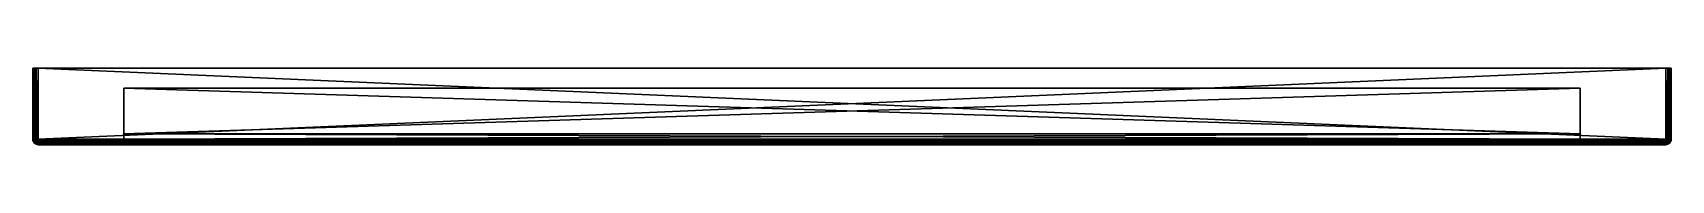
# Model space of a CAD drawing. Header units: centimetres. Extents: x -22.5 to 22.5, y -2.1 to 0.
import ezdxf

# ---------------------------------------------------------------- set-up
doc = ezdxf.new("R2010")
doc.units = ezdxf.units.CM
doc.layers.add('CAB_DOORS', color=31, linetype='Continuous')

msp = doc.modelspace()

# ---------------------------------------------------------------- meshes
at = {"layer": 'CAB_DOORS', "color": 31}
mesh = msp.add_polyface(dxfattribs=at)
corners = [(-22.456, -2.056, 0.044), (-22.475, -2.033, 0.072), (-22.456, 0, 0.044), (-22.489, 0, 0.093), (-22.489, -2.007, 0.093), (-22.494, -1.994, 0.118), (-22.5, 0, 0.15), (-22.497, -1.979, 0.136), (-22.498, -1.972, 0.142), (-22.499, -1.965, 0.146), (-22.5, -1.95, 0.15), (-22.5, -1.957, 0.149), (-22.489, -2.007, 66.207), (-22.475, -2.033, 66.228), (-22.489, 0, 66.207), (-22.456, 0, 66.256), (-22.456, -2.056, 66.256), (-22.5, -1.957, 66.151), (-22.499, -1.965, 66.154), (-22.5, -1.95, 66.15), (-22.5, 0, 66.15), (-22.498, -1.972, 66.158), (-22.497, -1.979, 66.164), (-22.494, -1.994, 66.182)]
mesh.append_faces([[corners[k] for k in face] for face in [(3, 1, 4), (10, 9, 11), (15, 13, 16), (14, 23, 12), (1, 16, 13), (12, 1, 13)]], dxfattribs={"vtx0": -1, "color": 31})
mesh.append_faces([[corners[k] for k in face] for face in [(2, 1, 3), (3, 5, 6), (8, 6, 7), (6, 9, 10), (14, 13, 15), (19, 18, 20), (22, 20, 21), (20, 23, 14), (5, 22, 7), (7, 22, 8), (20, 10, 19)]], dxfattribs={"vtx0": -1, "vtx1": -1, "color": 31})
mesh.append_faces([[corners[k] for k in face] for face in [(6, 5, 7), (20, 18, 21), (8, 22, 21), (9, 21, 18), (11, 18, 17), (10, 17, 19)]], dxfattribs={"vtx0": -1, "vtx2": -1, "color": 31})
mesh.append_faces([[corners[k] for k in face] for face in [(0, 1, 2), (4, 5, 3), (12, 13, 14), (17, 18, 19), (23, 5, 12), (23, 22, 5), (0, 16, 1), (6, 10, 20)]], dxfattribs={"vtx1": -1, "color": 31})
mesh.append_faces([[corners[k] for k in face] for face in [(8, 9, 6), (22, 23, 20), (10, 11, 17), (11, 9, 18), (9, 8, 21)]], dxfattribs={"vtx1": -1, "vtx2": -1, "color": 31})
mesh.append_faces([[corners[k] for k in face] for face in [(5, 4, 12), (12, 4, 1)]], dxfattribs={"vtx2": -1, "color": 31})
mesh = msp.add_polyface(dxfattribs=at)
corners = [(-22.428, -2.033, 0.025), (22.428, -2.033, 0.025), (-22.456, -2.056, 0.044), (-22.407, -2.007, 0.011), (22.382, -1.994, 0.006), (-22.382, -1.994, 0.006), (-22.364, -1.979, 0.003), (-22.358, -1.972, 0.002), (22.358, -1.972, 0.002), (22.456, -2.056, 0.044), (-22.433, -2.075, 0.067), (22.407, -2.089, 0.093), (-22.407, -2.089, 0.093), (22.379, -2.097, 0.121), (-22.379, -2.097, 0.121), (22.456, 0, 0.044), (-22.407, 0, 0.011), (-22.456, 0, 0.044), (22.489, 0, 0.093), (-22.489, 0, 0.093), (22.5, 0, 0.15), (-22.5, 0, 0.15), (22.5, 0, 66.15), (-22.5, 0, 66.15), (22.489, 0, 66.207), (-22.489, 0, 66.207), (22.456, 0, 66.256), (-22.456, 0, 66.256), (22.407, 0, 66.289), (-22.407, 0, 66.289), (22.35, 0, 66.3), (-22.35, 0, 66.3), (-20.025, -2.033, 61.325), (-20.044, -2.056, 2.456), (-20.025, -2.033, 2.475), (-20.011, -2.007, 2.489), (-20.011, -2.007, 61.311), (-20.003, -1.979, 2.497), (-20.003, -1.979, 61.303), (-20.001, -1.965, 61.301), (-20.001, -1.965, 2.499), (-20, -1.95, 61.3), (-20, -1.95, 2.5), (-22.382, -1.994, 66.294), (-22.407, -2.007, 66.289), (22.407, -2.007, 66.289), (22.364, -1.979, 66.297), (-22.364, -1.979, 66.297), (-22.433, -2.075, 66.233), (22.433, -2.075, 66.233), (-22.456, -2.056, 66.256), (-22.407, -2.089, 66.207), (22.407, -2.089, 66.207), (-22.379, -2.097, 66.179), (-22.35, -2.1, 66.15), (22.35, -2.1, 66.15), (22.456, -2.056, 66.256), (-22.428, -2.033, 66.275), (-20, -1.8, 61.3), (-20, -1.8, 57.3), (-20, -0.551, 61.3), (-20, -1.8, 62.5), (-20, -0.551, 62.5), (-20, -1.8, 2.5)]
mesh.append_faces([[corners[k] for k in face] for face in [(4, 3, 5), (12, 13, 14), (30, 29, 31), (32, 33, 34), (35, 32, 34), (36, 37, 38), (39, 37, 40)]], dxfattribs={"vtx0": -1, "color": 31})
mesh.append_faces([[corners[k] for k in face] for face in [(43, 46, 47), (60, 58, 59)]], dxfattribs={"vtx0": -1, "vtx1": -1, "color": 31})
mesh.append_faces([[corners[k] for k in face] for face in [(42, 59, 41)]], dxfattribs={"vtx0": -1, "vtx1": -1, "vtx2": -1, "color": 31})
mesh.append_faces([[corners[k] for k in face] for face in [(15, 16, 17), (18, 17, 19), (20, 19, 21), (22, 21, 23), (24, 23, 25), (26, 25, 27), (28, 27, 29), (41, 40, 42), (60, 61, 58)]], dxfattribs={"vtx0": -1, "vtx2": -1, "color": 31})
mesh.append_faces([[corners[k] for k in face] for face in [(0, 1, 2), (0, 3, 1), (2, 9, 10), (35, 37, 36), (38, 37, 39), (48, 49, 50), (48, 51, 49), (50, 56, 57), (63, 59, 42)]], dxfattribs={"vtx1": -1, "color": 31})
mesh.append_faces([[corners[k] for k in face] for face in [(6, 7, 8), (58, 41, 59)]], dxfattribs={"vtx1": -1, "vtx2": -1, "color": 31})
mesh.append_faces([[corners[k] for k in face] for face in [(11, 12, 10), (35, 36, 32), (41, 39, 40), (43, 44, 45), (52, 51, 53), (53, 54, 55), (45, 44, 57), (60, 62, 61)]], dxfattribs={"vtx2": -1, "color": 31})
mesh = msp.add_polyface(dxfattribs=at)
corners = [(22.428, -2.033, 0.025), (-22.407, -2.007, 0.011), (22.407, -2.007, 0.011), (22.382, -1.994, 0.006), (-22.364, -1.979, 0.003), (22.364, -1.979, 0.003), (22.456, -2.056, 0.044), (-22.456, -2.056, 0.044), (-22.433, -2.075, 0.067), (22.433, -2.075, 0.067), (22.407, -2.089, 0.093), (22.379, -2.097, 0.121), (-22.407, -2.089, 0.093), (-22.35, -2.1, 0.15), (22.35, -2.1, 0.15), (22.35, 0), (-22.35, 0), (22.407, 0, 0.011), (22.407, 0, 66.289), (22.456, 0, 66.256), (-22.456, 0, 66.256), (22.489, 0, 66.207), (-22.489, 0, 66.207), (22.5, 0, 66.15), (-22.5, 0, 66.15), (22.5, 0, 0.15), (-22.5, 0, 0.15), (22.489, 0, 0.093), (-22.489, 0, 0.093), (22.456, 0, 0.044), (-22.456, 0, 0.044), (-22.407, 0, 0.011), (20, -1.95, 61.3), (20, -1.95, 2.5), (20.001, -1.965, 61.301), (20.001, -1.965, 2.499), (20.003, -1.979, 61.303), (20.003, -1.979, 2.497), (20.011, -2.007, 2.489), (20.011, -2.007, 61.311), (20.025, -2.033, 2.475), (20.025, -2.033, 61.325), (20.044, -2.056, 61.344), (20, -1.8, 2.5), (20, -1.8, 57.3), (20, -1.8, 61.3), (20, -0.551, 61.3), (20, -0.551, 62.5), (20, -1.8, 62.5), (22.382, -1.994, 66.294), (-22.382, -1.994, 66.294), (22.407, -2.007, 66.289), (22.364, -1.979, 66.297), (-22.358, -1.972, 66.298), (22.358, -1.972, 66.298), (22.433, -2.075, 66.233), (-22.407, -2.089, 66.207), (22.407, -2.089, 66.207), (22.379, -2.097, 66.179), (-22.379, -2.097, 66.179), (22.456, -2.056, 66.256), (-22.456, -2.056, 66.256), (-22.428, -2.033, 66.275), (22.428, -2.033, 66.275)]
mesh.append_faces([[corners[k] for k in face] for face in [(0, 1, 2), (8, 6, 9), (10, 8, 9), (13, 11, 14), (34, 33, 35), (36, 35, 37), (38, 36, 37), (39, 40, 41), (55, 56, 57), (62, 60, 63), (51, 62, 63)]], dxfattribs={"vtx0": -1, "color": 31})
mesh.append_faces([[corners[k] for k in face] for face in [(32, 33, 34), (45, 44, 32)]], dxfattribs={"vtx0": -1, "vtx1": -1, "color": 31})
mesh.append_faces([[corners[k] for k in face] for face in [(44, 33, 32)]], dxfattribs={"vtx0": -1, "vtx1": -1, "vtx2": -1, "color": 31})
mesh.append_faces([[corners[k] for k in face] for face in [(4, 5, 3), (45, 46, 44), (45, 47, 46), (53, 52, 54)]], dxfattribs={"vtx0": -1, "vtx2": -1, "color": 31})
mesh.append_faces([[corners[k] for k in face] for face in [(2, 1, 3), (10, 11, 12), (15, 16, 17), (38, 40, 39), (41, 40, 42), (43, 33, 44), (49, 50, 51), (49, 52, 50), (58, 57, 59)]], dxfattribs={"vtx1": -1, "color": 31})
mesh.append_faces([[corners[k] for k in face] for face in [(18, 19, 20), (19, 21, 22), (21, 23, 24), (23, 25, 26), (25, 27, 28), (27, 29, 30), (29, 17, 31)]], dxfattribs={"vtx1": -1, "vtx2": -1, "color": 31})
mesh.append_faces([[corners[k] for k in face] for face in [(0, 6, 7), (38, 39, 36), (36, 34, 35), (45, 48, 47), (55, 60, 61)]], dxfattribs={"vtx2": -1, "color": 31})
mesh = msp.add_polyface(dxfattribs=at)
corners = [(-22.351, -1.957, 0), (-22.354, -1.965, 0.001), (-22.35, -1.95), (-22.35, 0), (-22.358, -1.972, 0.002), (-22.364, -1.979, 0.003), (-22.382, -1.994, 0.006), (-22.407, 0, 0.011), (-22.407, -2.007, 0.011), (-22.428, -2.033, 0.025), (-22.456, 0, 0.044), (-22.456, -2.056, 0.044), (-22.456, -2.056, 66.256), (-22.428, -2.033, 66.275), (-22.456, 0, 66.256), (-22.407, 0, 66.289), (-22.407, -2.007, 66.289), (-22.382, -1.994, 66.294), (-22.35, 0, 66.3), (-22.364, -1.979, 66.297), (-22.358, -1.972, 66.298), (-22.354, -1.965, 66.299), (-22.35, -1.95, 66.3), (-22.351, -1.957, 66.3), (-20.15, -2.1, 61.45), (-20.15, -2.1, 2.35), (-20.121, -2.097, 61.421), (-20.121, -2.097, 2.379), (-20.093, -2.089, 2.407), (-20.093, -2.089, 61.393), (-20.067, -2.075, 2.433), (-20.067, -2.075, 61.367), (-20.044, -2.056, 61.344), (-20.044, -2.056, 2.456), (-20.025, -2.033, 61.325), (-22.35, -2.1, 0.15), (-22.35, -2.1, 66.15), (-22.433, -2.075, 0.067), (-22.433, -2.075, 66.233), (-22.407, -2.089, 0.093), (-22.407, -2.089, 66.207), (-22.379, -2.097, 0.121), (-22.379, -2.097, 66.179)]
mesh.append_faces([[corners[k] for k in face] for face in [(7, 6, 8), (10, 9, 11), (15, 13, 16), (22, 21, 23), (26, 25, 27), (28, 26, 27), (29, 30, 31), (32, 30, 33), (38, 39, 40)]], dxfattribs={"vtx0": -1, "color": 31})
mesh.append_faces([[corners[k] for k in face] for face in [(2, 1, 3), (5, 3, 4), (3, 6, 7), (7, 9, 10), (14, 13, 15), (15, 17, 18), (20, 18, 19), (18, 21, 22)]], dxfattribs={"vtx0": -1, "vtx1": -1, "color": 31})
mesh.append_faces([[corners[k] for k in face] for face in [(3, 1, 4), (18, 17, 19), (35, 25, 24)]], dxfattribs={"vtx0": -1, "vtx2": -1, "color": 31})
mesh.append_faces([[corners[k] for k in face] for face in [(0, 1, 2), (8, 9, 7), (12, 13, 14), (16, 17, 15), (24, 25, 26), (28, 30, 29), (31, 30, 32), (37, 38, 11), (37, 39, 38), (42, 41, 36), (42, 40, 41)]], dxfattribs={"vtx1": -1, "color": 31})
mesh.append_faces([[corners[k] for k in face] for face in [(5, 6, 3), (20, 21, 18), (36, 35, 24)]], dxfattribs={"vtx1": -1, "vtx2": -1, "color": 31})
mesh.append_faces([[corners[k] for k in face] for face in [(28, 29, 26), (34, 32, 33), (40, 39, 41), (41, 35, 36), (38, 12, 11)]], dxfattribs={"vtx2": -1, "color": 31})
mesh = msp.add_polyface(dxfattribs=at)
corners = [(-22.35, 0, 66.3), (-22.35, -1.95, 66.3), (22.35, 0, 66.3), (-22.364, -1.979, 0.003), (22.382, -1.994, 0.006), (-22.382, -1.994, 0.006), (22.354, -1.965, 0.001), (-22.358, -1.972, 0.002), (-22.354, -1.965, 0.001), (22.351, -1.957, 0), (-22.351, -1.957, 0), (22.35, -1.95), (-22.35, -1.95), (-22.379, -2.097, 0.121), (22.379, -2.097, 0.121), (-22.35, -2.1, 0.15), (-22.35, 0), (22.407, 0, 0.011), (-22.407, 0, 0.011), (-20.15, -2.1, 2.35), (20.15, -2.1, 2.35), (-20.121, -2.097, 2.379), (20.093, -2.089, 2.407), (-20.093, -2.089, 2.407), (20.067, -2.075, 2.433), (-20.067, -2.075, 2.433), (-20.044, -2.056, 2.456), (20.011, -2.007, 2.489), (-20.011, -2.007, 2.489), (-20.025, -2.033, 2.475), (20.003, -1.979, 2.497), (-20.003, -1.979, 2.497), (-20.001, -1.965, 2.499), (-20, -1.95, 2.5), (20.001, -1.965, 2.499), (20.044, -2.056, 2.456), (-20, -1.95, 61.3), (20, -1.95, 61.3), (-20.001, -1.965, 61.301), (20.011, -2.007, 61.311), (-20.011, -2.007, 61.311), (-20.003, -1.979, 61.303), (20.025, -2.033, 61.325), (-20.025, -2.033, 61.325), (-20.044, -2.056, 61.344), (20.044, -2.056, 61.344), (-20.067, -2.075, 61.367), (-20.121, -2.097, 61.421), (20.121, -2.097, 61.421), (-20.15, -2.1, 61.45), (-20.093, -2.089, 61.393), (20.093, -2.089, 61.393), (20.001, -1.965, 61.301), (20, -1.8, 2.5), (-20, -1.8, 2.5), (22.35, -2.1, 0.15), (-22.35, -2.1, 66.15), (20.15, -2.1, 61.45), (-22.364, -1.979, 66.297), (22.364, -1.979, 66.297), (-22.358, -1.972, 66.298), (-22.351, -1.957, 66.3), (22.351, -1.957, 66.3), (-22.354, -1.965, 66.299), (22.354, -1.965, 66.299), (22.358, -1.972, 66.298), (-20, -1.8, 57.3), (-20, -1.8, 62.5), (-20, -0.551, 62.5), (20, -1.8, 62.5), (-20, -0.551, 61.3), (20, -0.551, 62.5), (20, -0.551, 61.3), (-20, -1.8, 61.3)]
mesh.append_faces([[corners[k] for k in face] for face in [(3, 4, 5), (23, 24, 25), (28, 30, 31), (40, 42, 43), (33, 53, 54)]], dxfattribs={"vtx0": -1, "color": 31})
mesh.append_faces([[corners[k] for k in face] for face in [(36, 37, 38), (55, 19, 15), (58, 59, 60)]], dxfattribs={"vtx0": -1, "vtx1": -1, "color": 31})
mesh.append_faces([[corners[k] for k in face] for face in [(6, 7, 8), (9, 8, 10), (11, 10, 12), (17, 16, 18), (56, 49, 57)]], dxfattribs={"vtx0": -1, "vtx2": -1, "color": 31})
mesh.append_faces([[corners[k] for k in face] for face in [(0, 1, 2), (13, 14, 15), (19, 20, 21), (25, 24, 26), (31, 30, 32), (44, 45, 46), (44, 43, 45), (47, 48, 49), (47, 50, 48), (50, 46, 51), (54, 53, 66), (67, 68, 69), (68, 70, 71), (70, 66, 72), (67, 69, 73)]], dxfattribs={"vtx1": -1, "color": 31})
mesh.append_faces([[corners[k] for k in face] for face in [(12, 16, 11), (1, 61, 62), (61, 63, 64), (63, 60, 65), (36, 73, 37)]], dxfattribs={"vtx1": -1, "vtx2": -1, "color": 31})
mesh.append_faces([[corners[k] for k in face] for face in [(22, 23, 21), (27, 28, 29), (33, 32, 34), (29, 26, 35), (39, 40, 41), (41, 38, 52)]], dxfattribs={"vtx2": -1, "color": 31})
mesh = msp.add_polyface(dxfattribs=at)
corners = [(22.35, 0, 66.3), (-22.35, -1.95, 66.3), (22.35, -1.95, 66.3), (-22.364, -1.979, 0.003), (22.358, -1.972, 0.002), (22.364, -1.979, 0.003), (-22.358, -1.972, 0.002), (22.354, -1.965, 0.001), (22.35, -1.95), (22.351, -1.957, 0), (-22.351, -1.957, 0), (-22.354, -1.965, 0.001), (-22.35, 0), (22.35, 0), (22.407, 0, 66.289), (-22.407, 0, 66.289), (-20.121, -2.097, 2.379), (20.15, -2.1, 2.35), (20.121, -2.097, 2.379), (20.093, -2.089, 2.407), (20.067, -2.075, 2.433), (-20.093, -2.089, 2.407), (-20.044, -2.056, 2.456), (20.044, -2.056, 2.456), (-20.025, -2.033, 2.475), (20.025, -2.033, 2.475), (20.011, -2.007, 2.489), (20.003, -1.979, 2.497), (-20.011, -2.007, 2.489), (-20.001, -1.965, 2.499), (20.001, -1.965, 2.499), (-20, -1.95, 2.5), (20, -1.95, 2.5), (-20.001, -1.965, 61.301), (20, -1.95, 61.3), (20.001, -1.965, 61.301), (-20.003, -1.979, 61.303), (20.003, -1.979, 61.303), (20.011, -2.007, 61.311), (20.025, -2.033, 61.325), (-20.011, -2.007, 61.311), (-20.025, -2.033, 61.325), (20.044, -2.056, 61.344), (20.067, -2.075, 61.367), (-20.067, -2.075, 61.367), (20.093, -2.089, 61.393), (-20.093, -2.089, 61.393), (20.121, -2.097, 61.421), (20.15, -2.1, 61.45), (-20.15, -2.1, 61.45), (20, -1.8, 2.5), (-20.15, -2.1, 2.35), (22.35, -2.1, 0.15), (22.35, -2.1, 66.15), (-22.35, -2.1, 66.15), (-22.354, -1.965, 66.299), (22.358, -1.972, 66.298), (22.354, -1.965, 66.299), (-22.351, -1.957, 66.3), (22.351, -1.957, 66.3), (22.379, -2.097, 66.179), (-22.379, -2.097, 66.179), (-20, -1.8, 57.3), (20, -1.8, 57.3), (20, -1.8, 62.5), (-20, -0.551, 62.5), (20, -0.551, 62.5), (-20, -0.551, 61.3), (20, -0.551, 61.3), (-20, -1.8, 61.3), (20, -1.8, 61.3)]
mesh.append_faces([[corners[k] for k in face] for face in [(8, 12, 13), (16, 17, 18), (19, 16, 18), (22, 20, 23), (24, 23, 25), (26, 24, 25), (29, 27, 30), (33, 34, 35), (36, 35, 37), (38, 36, 37), (62, 50, 63), (64, 65, 66), (66, 67, 68), (68, 62, 63), (69, 64, 70), (34, 69, 70)]], dxfattribs={"vtx0": -1, "color": 31})
mesh.append_faces([[corners[k] for k in face] for face in [(0, 1, 2), (4, 6, 7)]], dxfattribs={"vtx0": -1, "vtx1": -1, "color": 31})
mesh.append_faces([[corners[k] for k in face] for face in [(3, 4, 5), (31, 30, 32), (55, 56, 57), (58, 57, 59), (1, 59, 2)]], dxfattribs={"vtx0": -1, "vtx2": -1, "color": 31})
mesh.append_faces([[corners[k] for k in face] for face in [(19, 20, 21), (26, 27, 28), (38, 39, 40), (60, 61, 53)]], dxfattribs={"vtx1": -1, "color": 31})
mesh.append_faces([[corners[k] for k in face] for face in [(8, 9, 10), (9, 7, 11), (0, 14, 15), (32, 50, 31), (17, 51, 52), (53, 54, 48)]], dxfattribs={"vtx1": -1, "vtx2": -1, "color": 31})
mesh.append_faces([[corners[k] for k in face] for face in [(41, 39, 42), (42, 43, 44), (44, 43, 45), (46, 45, 47), (47, 48, 49)]], dxfattribs={"vtx2": -1, "color": 31})
mesh = msp.add_polyface(dxfattribs=at)
corners = [(22.351, -1.957, 66.3), (22.354, -1.965, 66.299), (22.35, -1.95, 66.3), (22.35, 0, 66.3), (22.358, -1.972, 66.298), (22.364, -1.979, 66.297), (22.382, -1.994, 66.294), (22.407, 0, 66.289), (22.407, -2.007, 66.289), (22.428, -2.033, 66.275), (22.456, 0, 66.256), (22.456, -2.056, 66.256), (22.407, -2.007, 0.011), (22.382, -1.994, 0.006), (22.407, 0, 0.011), (22.35, 0), (22.364, -1.979, 0.003), (22.358, -1.972, 0.002), (22.354, -1.965, 0.001), (22.35, -1.95), (22.351, -1.957, 0), (22.456, -2.056, 0.044), (22.428, -2.033, 0.025), (22.456, 0, 0.044), (20.044, -2.056, 61.344), (20.025, -2.033, 2.475), (20.044, -2.056, 2.456), (20.067, -2.075, 61.367), (20.067, -2.075, 2.433), (20.093, -2.089, 2.407), (20.093, -2.089, 61.393), (20.121, -2.097, 2.379), (20.121, -2.097, 61.421), (20.15, -2.1, 61.45), (20.15, -2.1, 2.35), (22.35, -2.1, 0.15), (22.35, -2.1, 66.15), (22.433, -2.075, 66.233), (22.433, -2.075, 0.067), (22.407, -2.089, 66.207), (22.407, -2.089, 0.093), (22.379, -2.097, 66.179), (22.379, -2.097, 0.121)]
mesh.append_faces([[corners[k] for k in face] for face in [(7, 6, 8), (10, 9, 11), (19, 18, 20), (14, 22, 12), (24, 25, 26), (27, 26, 28), (29, 27, 28), (30, 31, 32), (33, 31, 34), (38, 39, 40)]], dxfattribs={"vtx0": -1, "color": 31})
mesh.append_faces([[corners[k] for k in face] for face in [(2, 1, 3), (5, 3, 4), (3, 6, 7), (7, 9, 10), (14, 13, 15), (17, 15, 16), (15, 18, 19), (23, 22, 14), (34, 35, 33)]], dxfattribs={"vtx0": -1, "vtx1": -1, "color": 31})
mesh.append_faces([[corners[k] for k in face] for face in [(3, 1, 4), (15, 13, 16)]], dxfattribs={"vtx0": -1, "vtx2": -1, "color": 31})
mesh.append_faces([[corners[k] for k in face] for face in [(0, 1, 2), (8, 9, 7), (12, 13, 14), (21, 22, 23), (29, 31, 30), (32, 31, 33), (37, 38, 11), (37, 39, 38), (42, 41, 35), (42, 40, 41)]], dxfattribs={"vtx1": -1, "color": 31})
mesh.append_faces([[corners[k] for k in face] for face in [(5, 6, 3), (17, 18, 15), (35, 36, 33)]], dxfattribs={"vtx1": -1, "vtx2": -1, "color": 31})
mesh.append_faces([[corners[k] for k in face] for face in [(29, 30, 27), (27, 24, 26), (40, 39, 41), (41, 36, 35)]], dxfattribs={"vtx2": -1, "color": 31})
mesh = msp.add_polyface(dxfattribs=at)
corners = [(22.456, -2.056, 66.256), (22.475, -2.033, 66.228), (22.456, 0, 66.256), (22.489, 0, 66.207), (22.489, -2.007, 66.207), (22.494, -1.994, 66.182), (22.5, 0, 66.15), (22.497, -1.979, 66.164), (22.498, -1.972, 66.158), (22.499, -1.965, 66.154), (22.5, -1.95, 66.15), (22.5, -1.957, 66.151), (22.489, -2.007, 0.093), (22.475, -2.033, 0.072), (22.489, 0, 0.093), (22.456, 0, 0.044), (22.456, -2.056, 0.044), (22.5, -1.957, 0.149), (22.499, -1.965, 0.146), (22.5, -1.95, 0.15), (22.5, 0, 0.15), (22.498, -1.972, 0.142), (22.497, -1.979, 0.136), (22.494, -1.994, 0.118), (22.433, -2.075, 0.067)]
mesh.append_faces([[corners[k] for k in face] for face in [(3, 1, 4), (10, 9, 11), (15, 13, 16), (14, 23, 12), (1, 16, 13), (12, 1, 13)]], dxfattribs={"vtx0": -1, "color": 31})
mesh.append_faces([[corners[k] for k in face] for face in [(2, 1, 3), (3, 5, 6), (8, 6, 7), (6, 9, 10), (14, 13, 15), (19, 18, 20), (22, 20, 21), (20, 23, 14), (20, 10, 19), (5, 22, 7), (7, 22, 8)]], dxfattribs={"vtx0": -1, "vtx1": -1, "color": 31})
mesh.append_faces([[corners[k] for k in face] for face in [(6, 5, 7), (20, 18, 21), (8, 22, 21), (9, 21, 18), (11, 18, 17), (10, 17, 19)]], dxfattribs={"vtx0": -1, "vtx2": -1, "color": 31})
mesh.append_faces([[corners[k] for k in face] for face in [(0, 1, 2), (4, 5, 3), (12, 13, 14), (17, 18, 19), (6, 10, 20), (23, 5, 12), (23, 22, 5), (0, 16, 1)]], dxfattribs={"vtx1": -1, "color": 31})
mesh.append_faces([[corners[k] for k in face] for face in [(8, 9, 6), (22, 23, 20), (10, 11, 17), (11, 9, 18), (9, 8, 21)]], dxfattribs={"vtx1": -1, "vtx2": -1, "color": 31})
mesh.append_faces([[corners[k] for k in face] for face in [(5, 4, 12), (24, 16, 0), (12, 4, 1)]], dxfattribs={"vtx2": -1, "color": 31})

doc.saveas('drawing.dxf')
